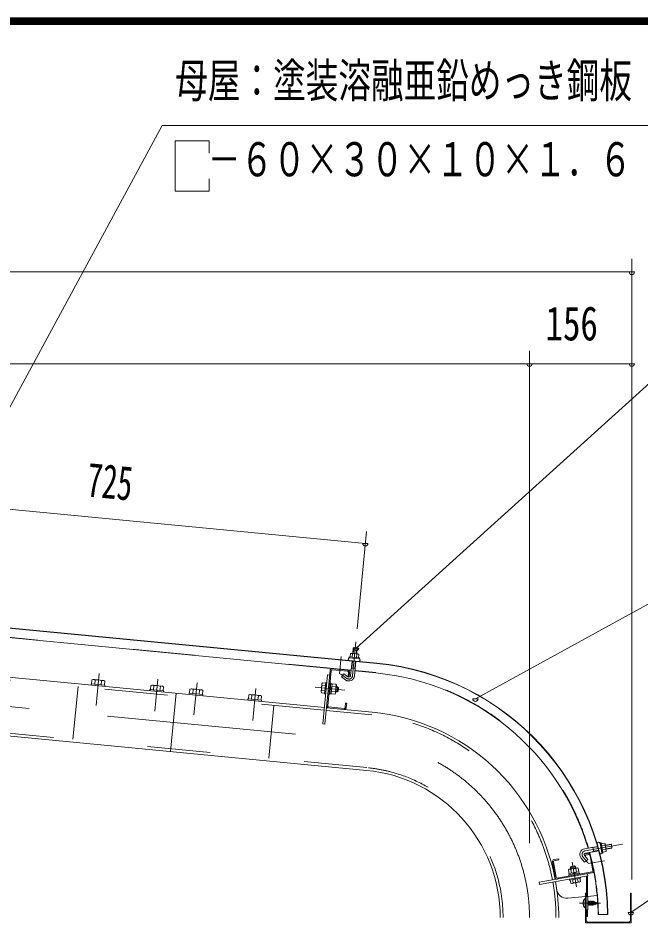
# Model space of a CAD drawing. Units: millimetres, scale not verified. Extents: x -25598 to 25608, y -10130 to 10130.
# Drawn here: x 18947 to 21317, y 6545 to 9970 of the extents above; entities that cross this region are included whole.
import ezdxf
from ezdxf.enums import TextEntityAlignment as Align

# ---------------------------------------------------------------- set-up
doc = ezdxf.new("R2010")
doc.units = ezdxf.units.MM
doc.header["$LTSCALE"] = 60
doc.linetypes.add('USER2', pattern=[10, 4, -6])
doc.linetypes.add('USER3', pattern=[24, 12, -5, 2, -5])
for name, color, linetype, lineweight in [('0-6_2-02BOLD', 7, 'Continuous', 18), ('0-7_2-12HIDDEN', 3, 'USER2', 18), ('0-8_2-22CENTER', 3, 'USER3', 18), ('0-9_2-42THIN', 4, 'Continuous', 18), ('0-A_2-52DIM', 3, 'Continuous', 18), ('0-C_F-F1PAPER', 5, 'Continuous', 18)]:
    doc.layers.add(name, color=color, linetype=linetype, lineweight=lineweight)
doc.styles.add('ＭＳ ゴシック', font='')
doc.styles.get('ＭＳ ゴシック').set_extended_font_data('MS Gothic')

msp = doc.modelspace()

# ---------------------------------------------------------------- linework, layer by layer
at = {"layer": '0-6_2-02BOLD'}
for p, q in [((20314.69, 7511.79), (16391.08, 7889.59)), ((16432.52, 7884.35), (20314.57, 7510.55)), ((20216.53, 7483.56), (18427.31, 7655.85)), ((20220.85, 7534.89), (20222.08, 7547.63)), ((20238.24, 7546.08), (20237.01, 7533.33)), ((20239.86, 7569.32), (20237.75, 7547.39)), ((18318.37, 7515.64), (20114.56, 7342.69)), ((20220, 7519.65), (20214.72, 7464.74)), ((20229.65, 7463.31), (20234.94, 7518.21)), ((20127.27, 7349.5), (20140.11, 7482.89)), ((20144.48, 7486.48), (20203.2, 7480.83)), ((20217.42, 7492.81), (20232.35, 7491.37)), ((20231.46, 7482.13), (20311.09, 7474.46)), ((19241.25, 7447.11), (19239.79, 7431.94)), ((19264.22, 7429.59), (19265.68, 7444.76)), ((20126.54, 7467.11), (20134.5, 7466.35)), ((20139.44, 7434.1), (20144.41, 7433.62)), ((20158.79, 7431.5), (20144.34, 7432.89)), ((19465.24, 7425.55), (19463.78, 7410.38)), ((19488.2, 7408.02), (19489.67, 7423.19)), ((19614.55, 7411.17), (19613.09, 7396)), ((19637.52, 7393.65), (19638.98, 7408.82)), ((20116.76, 7407.27), (20104.81, 7408.42)), ((20106.61, 7427.09), (20118.56, 7425.94)), ((20137.09, 7409.71), (20142.54, 7414.21)), ((20137.57, 7414.69), (20143.03, 7419.18)), ((20156.09, 7403.48), (20141.65, 7404.87)), ((20143.45, 7423.54), (20157.89, 7422.16)), ((20160.23, 7428.33), (20157.21, 7396.97)), ((20160.23, 7428.33), (20158.79, 7431.5)), ((19550.17, 7397.04), (19528.82, 7175.31)), ((19823.14, 7375.78), (19822.66, 7370.8)), ((19837.05, 7374.44), (19838.51, 7389.61)), ((19862.94, 7387.25), (19861.48, 7372.08)), ((19873.69, 7370.91), (19875.15, 7386.08)), ((20135.53, 7393.53), (20131.55, 7393.91)), ((20122.52, 7341.92), (20296.72, 7325.15)), ((20189.6, 7339.48), (20130.87, 7345.14)), ((21183.95, 6818.32), (21171.34, 6816.09)), ((21122.67, 6782.52), (21105.93, 6779.57)), ((21155.39, 6813.61), (21106.6, 6805.01)), ((21109.53, 6788.39), (21159.98, 6797.28)), ((21141, 6793.94), (21138.07, 6810.56)), ((21174.16, 6800.11), (21186.77, 6802.33)), ((20983.52, 6753.92), (20993.76, 6695.82)), ((20997.71, 6696.52), (20987.46, 6754.62)), ((21093.26, 6768.38), (21105.79, 6753.45)), ((21127.36, 6778.88), (21137.55, 6721.17)), ((21134.3, 6716.54), (21002.34, 6693.27)), ((21056.41, 6711.94), (21053.89, 6726.23)), ((21065.64, 6713.57), (21061.59, 6707.78)), ((21070.57, 6714.44), (21066.52, 6708.65)), ((21072.37, 6729.49), (21074.88, 6715.2)), ((21060.75, 6687.32), (21062.84, 6675.5)), ((21081.32, 6678.76), (21079.23, 6690.58)), ((21090.56, 6680.38), (21088.46, 6692.21)), ((21090.92, 6692.64), (21090.22, 6696.58)), ((21113.39, 6622.49), (21113.39, 6700.66)), ((21117.14, 6701.32), (21117.14, 6622.49)), ((21041.91, 6616.17), (21109.14, 6622.22)), ((21117.14, 6622.95), (21153.96, 6626.26)), ((21118.39, 6604.37), (21118.74, 6603.49)), ((21118.39, 6596.94), (21119.65, 6589.99)), ((21119.04, 6591.49), (21118.39, 6591.49)), ((21121.74, 6603.49), (21122.34, 6604.99)), ((21123.55, 6604.99), (21126.25, 6589.99)), ((21126.85, 6591.49), (21129.84, 6591.49)), ((21127.74, 6604.99), (21127.14, 6603.49)), ((21135.24, 6591.49), (21132.54, 6603.49)), ((21133.14, 6604.99), (21134.34, 6604.99)), ((21138.54, 6604.99), (21137.94, 6603.49)), ((21140.34, 6603.01), (21139.74, 6604.87)), ((21148.75, 6599.65), (21145.67, 6600.88)), ((21146.65, 6592.88), (21147.84, 6593.36)), ((21148.44, 6595.21), (21151.43, 6596.41)), ((21151.65, 6598.49), (21154.14, 6597.49)), ((21154.14, 6597.49), (21152.53, 6596.85)), ((21195.14, 6554.8), (21157.64, 6554.8))]:
    msp.add_line(p, q, dxfattribs=at)
for points in [[(16493.81, 7691.33), (16485.63, 7684.58), (16465.71, 7477.79), (16472.46, 7469.6), (20275.36, 7103.42)], [(20222.82, 7548.82), (20224.93, 7570.75), (20226.29, 7571.88), (20238.73, 7570.68), (20239.86, 7569.32), (20224.93, 7570.75)], [(20245.09, 7532.55), (20246.32, 7545.3), (20244.28, 7546.76), (20216.28, 7549.46), (20214, 7548.41), (20212.77, 7535.67)], [(20136.13, 7483.27), (20116.53, 7279.71), (20108.57, 7280.48), (20126.54, 7467.11)], [(20204.37, 7460.04), (20188.51, 7471.35), (20179.8, 7459.14), (20195.67, 7447.82)], [(20206.81, 7476.46), (20205.18, 7459.54), (20209.16, 7459.16), (20210.79, 7476.08)], [(19277.66, 7423.27), (19278.14, 7428.25), (19225.88, 7433.28), (19225.4, 7428.31)], [(19227.58, 7433.12), (19229.04, 7448.29), (19233.15, 7450.17), (19274.21, 7446.21), (19277.89, 7443.58), (19276.43, 7428.42)], [(20119.46, 7435.28), (20107.5, 7436.43), (20105.48, 7433.6), (20102.46, 7402.24), (20103.9, 7399.08), (20115.86, 7397.92)], [(20119.6, 7395.07), (20115.62, 7395.45), (20119.7, 7437.76), (20123.68, 7437.37)], [(20135.53, 7393.53), (20139.6, 7435.84), (20135.62, 7436.22)], [(20144.41, 7433.62), (20140.68, 7394.8), (20135.7, 7395.28)], [(19501.64, 7401.71), (19502.12, 7406.68), (19449.86, 7411.72), (19449.38, 7406.74)], [(19451.57, 7411.56), (19453.03, 7426.72), (19457.14, 7428.6), (19498.2, 7424.64), (19501.88, 7422.02), (19500.42, 7406.85)], [(19600.88, 7397.18), (19602.34, 7412.35), (19606.45, 7414.22), (19647.51, 7410.27), (19651.19, 7407.65), (19649.73, 7392.47)], [(20159.68, 7422.6), (20164.65, 7422.12), (20162.74, 7402.22), (20157.76, 7402.7)], [(20164.65, 7422.12), (20168.03, 7418.03), (20166.83, 7405.59), (20162.74, 7402.22)], [(19650.95, 7387.33), (19651.43, 7392.31), (19599.17, 7397.34), (19598.69, 7392.36)], [(19823.14, 7375.78), (19875.4, 7370.74), (19874.92, 7365.76)], [(19875.15, 7386.08), (19871.48, 7388.7), (19830.41, 7392.65), (19826.3, 7390.78), (19824.84, 7375.61)], [(20157.21, 7396.97), (20155.19, 7394.14), (20140.75, 7395.53)], [(20197.95, 7342.7), (20199.57, 7359.62), (20195.59, 7360), (20193.96, 7343.08)], [(21169.93, 6824.09), (21182.54, 6826.32), (21184.15, 6824.39), (21189.04, 6796.7), (21188.18, 6794.34), (21175.57, 6792.11)], [(21187.9, 6803.16), (21209.6, 6806.99), (21206.99, 6821.76), (21185.3, 6817.93)], [(21209.6, 6806.99), (21210.61, 6808.44), (21208.44, 6820.75), (21206.99, 6821.76)], [(21105.93, 6779.57), (21105.23, 6783.51), (21121.98, 6786.46)], [(20990.7, 6759.25), (21007.44, 6762.2), (21006.75, 6766.14), (20990.01, 6763.19)], [(21105.79, 6753.45), (21118.72, 6764.3), (21106.19, 6779.23)], [(21084.13, 6716.84), (21081.61, 6731.12), (21078.34, 6732.32), (21047.31, 6726.84), (21044.65, 6724.61), (21047.17, 6710.32)], [(21047.31, 6705.26), (21046.45, 6710.19), (21084.85, 6716.96), (21085.72, 6712.04)], [(21052.11, 6732.76), (21055.15, 6737.11), (21067.46, 6739.28), (21071.81, 6736.24)], [(21052.98, 6727.84), (21052.11, 6732.76), (21071.81, 6736.24), (21072.67, 6731.31)], [(21117.14, 6709.45), (21118.54, 6701.57), (20934.05, 6669.04), (20932.67, 6676.92), (21135, 6712.6)], [(21088.14, 6708.4), (21087.45, 6712.34), (21045.59, 6704.96), (21046.28, 6701.02)], [(21090.92, 6692.64), (21049.06, 6685.26), (21048.37, 6689.2)], [(21051.51, 6685.69), (21053.6, 6673.87), (21056.87, 6672.68), (21087.88, 6678.15), (21090.56, 6680.38)], [(21109.14, 6579.79), (21108.1, 6579.79), (21108.1, 6615.19), (21109.14, 6615.19)], [(21112.14, 6622.49), (21118.39, 6622.49), (21118.39, 6572.49), (21112.14, 6572.49)], [(21118.39, 6603.6), (21120.85, 6589.99), (21121.45, 6591.49)], [(21120.85, 6589.99), (21119.65, 6589.99), (21119.04, 6591.49), (21118.39, 6594.39)], [(21130.44, 6589.99), (21129.84, 6591.49), (21127.14, 6603.49), (21124.15, 6603.49), (21123.55, 6604.99), (21122.34, 6604.99), (21125.04, 6589.99), (21124.44, 6591.49), (21121.45, 6591.49), (21118.74, 6603.49), (21121.74, 6603.49), (21124.44, 6591.49)], [(21125.04, 6589.99), (21126.25, 6589.99), (21126.85, 6591.49), (21124.15, 6603.49)], [(21143.04, 6593.05), (21142.44, 6591.2), (21141.24, 6590.72), (21140.64, 6592.09), (21139.14, 6591.49), (21137.64, 6591.49), (21137.04, 6589.99), (21135.84, 6589.99), (21135.24, 6591.49), (21132.25, 6591.49), (21131.64, 6589.99), (21130.44, 6589.99), (21127.74, 6604.99), (21128.95, 6604.99), (21131.64, 6589.99)], [(21132.25, 6591.49), (21129.55, 6603.49), (21128.95, 6604.99)], [(21129.55, 6603.49), (21132.54, 6603.49), (21133.14, 6604.99), (21135.84, 6589.99)], [(21137.04, 6589.99), (21134.34, 6604.99), (21134.94, 6603.49), (21137.64, 6591.49)], [(21134.94, 6603.49), (21137.94, 6603.49), (21140.64, 6592.09)], [(21141.24, 6590.72), (21138.54, 6604.99), (21139.74, 6604.87), (21142.44, 6591.2)], [(21143.34, 6601.81), (21140.34, 6603.01), (21143.04, 6593.05), (21146.05, 6594.25)], [(21145.74, 6600.85), (21148.44, 6595.21), (21147.84, 6593.36), (21145.14, 6602.71), (21143.94, 6603.19), (21143.34, 6601.81), (21146.05, 6594.25), (21146.65, 6592.88), (21143.94, 6603.19)], [(21151.45, 6596.41), (21148.75, 6599.65), (21149.35, 6601.03), (21150.55, 6600.55), (21153.25, 6595.52), (21152.05, 6595.04), (21149.35, 6601.03)], [(21113.39, 6572.49), (21113.39, 6546.95), (21117.14, 6546.95), (21117.14, 6572.49)]]:
    msp.add_lwpolyline(points, dxfattribs=at)
for points in [[(20248.45, 7528.21), (20208.64, 7532.05), (20209.02, 7536.03), (20248.84, 7532.19)], [(21176.22, 6788.41), (21172.28, 6787.71), (21165.34, 6827.1), (21169.28, 6827.8)], [(21112.14, 6634.99), (21112.14, 6530.5), (21117.14, 6525.49), (21276.15, 6525.49), (21281.15, 6530.5), (21281.15, 6634.99), (21284.14, 6634.99), (21284.14, 6522.5), (21109.14, 6522.5), (21109.14, 6634.99)]]:
    msp.add_lwpolyline(points, close=True, dxfattribs=at)
for centre, radius, start, end in [((20217.47, 7542.12), 7.19, 50.11574, 110.11574), ((20227.7, 7521.36), 26.87, 66.91203, 102.08795), ((20241.71, 7539.78), 7.19, 58.88425, 118.88425), ((20210.65, 7526.83), 5, 84.4998, 264.4998), ((20245.49, 7523.47), 5, 264.50061, 84.50061), ((20221.35, 6542.4), 972.62, 0.73094, 84.50003), ((20221.35, 6542.4), 973.88, 0.73001, 84.5), ((20144.1, 7482.5), 8, 84.4973, 174.4973), ((20144.1, 7482.5), 4, 84.4973, 174.4973), ((20202.83, 7476.84), 4, 354.5092, 84.50122), ((20202.83, 7476.84), 8, 354.50143, 84.50122), ((20221.35, 6542.4), 936.38, 16.43245, 84.5), ((19234.46, 7440.53), 9.46, 44.06885, 84.5), ((19250.38, 7413.89), 34.45, 63.6357, 105.3643), ((19271.09, 7437), 9.46, 84.5, 124.92831), ((20208.18, 7465.37), 21.56, 234.5, 354.5), ((20208.18, 7465.37), 6.57, 234.5, 354.5), ((19458.45, 7418.97), 9.46, 44.06885, 84.5), ((19474.37, 7392.33), 34.45, 63.6357, 105.3643), ((19495.08, 7415.44), 9.46, 84.5, 124.92831), ((19607.76, 7404.59), 9.46, 44.06885, 84.5), ((19623.68, 7377.95), 34.45, 63.6357, 105.3643), ((19644.39, 7401.06), 9.46, 84.5, 124.92831), ((20109.78, 7403.22), 7.19, 133.77223, 174.49905), ((20130, 7415.42), 26.15, 153.47365, 195.52446), ((20112.48, 7431.24), 7.19, 174.49905, 215.22588), ((20132.69, 7415.16), 26.15, 333.47365, 15.52446), ((20150.22, 7399.33), 7.19, 354.49905, 35.22588), ((20152.91, 7427.35), 7.19, 313.77223, 354.49905), ((19831.72, 7383.03), 9.46, 44.06885, 84.5), ((19847.64, 7356.39), 34.45, 63.6357, 105.3643), ((19868.36, 7379.5), 9.46, 84.5, 124.92831), ((20131.25, 7349.12), 8, 174.4973, 264.48845), ((20131.25, 7349.12), 4, 174.4973, 264.48845), ((20189.98, 7343.46), 8, 264.49953, 354.50208), ((20189.98, 7343.46), 4, 264.49953, 354.5092), ((20221.35, 6542.4), 786.38, 10.65315, 84.50005), ((20221.35, 6542.4), 563.62, 0, 84.50003), ((21159.91, 6823.6), 5.95, 10.01471, 190.01471), ((21177.4, 6821.29), 7.19, 335.62325, 35.62325), ((21160.13, 6805.87), 26.87, 352.41954, 27.59546), ((21110.5, 6782.85), 22.5, 99.99847, 220.00092), ((21110.5, 6782.85), 5.62, 100.00249, 220.00249), ((21123.37, 6778.58), 8, 75.34628, 100.00198), ((21123.37, 6778.58), 4, 14.67992, 100.00677), ((20221.35, 6542.4), 936.38, 0.75925, 15.39432), ((21167.7, 6789.44), 4.21, 190.00774, 10.00774), ((21181.64, 6797.3), 7.19, 344.39175, 44.39175), ((20991.39, 6755.31), 8, 100.00313, 190.00211), ((20991.39, 6755.31), 4, 100.00652, 190.00652), ((21050.21, 6720.05), 7.19, 59.27591, 100.00273), ((21067.37, 6703.83), 26.15, 78.97455, 121.02536), ((21077.93, 6724.94), 7.19, 100.00273, 140.72955), ((21133.61, 6720.48), 4, 280.00652, 10.00652), ((21133.61, 6720.48), 8, 280.00217, 340.37393), ((21001.65, 6697.21), 8, 190.01096, 280.00211), ((20221.35, 6542.4), 786.38, 0, 10.0701), ((20221.36, 6542.3), 786.38, 7.7531, 10.07008), ((21001.65, 6697.21), 4, 190.01537, 280.00652), ((21037.7, 6653.45), 37.5, 187.75275, 276.44838), ((21057.27, 6680.05), 7.19, 280.00273, 320.72955), ((21067.83, 6701.16), 26.15, 258.97455, 301.02536), ((21084.99, 6684.94), 7.19, 239.27591, 280.00273), ((21122.95, 6597.49), 23.1, 129.98303, 230.0168), ((21111.39, 6597.49), 11.55, 137.75334, 222.24648)]:
    msp.add_arc(centre, radius, start, end, dxfattribs=at)
at = {"layer": '0-7_2-12HIDDEN'}
for p, q in [((20216.65, 7484.81), (18427.43, 7657.09)), ((20113.55, 7332.24), (18317.36, 7505.19)), ((20276.37, 7113.88), (16485.91, 7478.85)), ((20231.58, 7483.37), (20311.21, 7475.7)), ((19156.55, 7221.7), (19175.89, 7422.52)), ((19922.44, 7350.64), (19903.1, 7149.82)), ((20295.71, 7314.7), (20121.51, 7331.47))]:
    msp.add_line(p, q, dxfattribs=at)
for radius, start, end in [(937.62, 16.42381, 84.5), (775.88, 10.662, 84.50003), (574.12, 0, 84.50003), (937.62, 0.75822, 15.3871), (775.88, 0, 10.07104)]:
    msp.add_arc((20221.35, 6542.4), radius, start, end, dxfattribs=at)
at = {"layer": '0-8_2-22CENTER'}
for p, q in [((16420.92, 7586.45), (20286.04, 7214.29)), ((20234.59, 7592.83), (20222.18, 7464.02)), ((20179.02, 7537.4), (20172.64, 7471.21)), ((19256.08, 7473.07), (19244.34, 7351.13)), ((20176.11, 7470.98), (20200.02, 7453.93)), ((19480.07, 7451.51), (19468.32, 7329.57)), ((19617.63, 7315.19), (19629.38, 7437.13)), ((19853.34, 7415.56), (19841.6, 7293.63)), ((20192.31, 7409.41), (20079.08, 7420.32)), ((21108.06, 6796.7), (21250.14, 6821.75)), ((21075.09, 6660), (21058.67, 6753.15)), ((21099.73, 6773.81), (21118.61, 6751.31)), ((21120.23, 6748.07), (21182.53, 6759.06)), ((21166.84, 6597.49), (21086.91, 6597.49)), ((21195.86, 1249.49), (21195.86, 6554.8))]:
    msp.add_line(p, q, dxfattribs=at)
for centre, radius, start, end in [((20208.18, 7465.37), 14.06, 234.5, 354.5), ((20221.35, 6542.4), 675, 0, 84.50003), ((21110.5, 6782.85), 14.06, 100.00238, 219.99998)]:
    msp.add_arc(centre, radius, start, end, dxfattribs=at)
at = {"layer": '0-9_2-42THIN'}
for p, q in [((20226.29, 7571.88), (20224.06, 7548.71)), ((20236.5, 7547.51), (20238.73, 7570.68)), ((20218.67, 7492.69), (20221.25, 7519.53)), ((20233.69, 7518.33), (20231.11, 7491.49)), ((20216.97, 7488.17), (20218.67, 7492.69)), ((20231.11, 7491.49), (20231.9, 7486.73)), ((20158.01, 7405.19), (20165.47, 7404.47)), ((20166.9, 7419.39), (20159.44, 7420.12)), ((21185.51, 6816.7), (21208.44, 6820.75)), ((21138.34, 6809.06), (21132.48, 6809.57)), ((21155.82, 6812.14), (21138.34, 6809.06)), ((21210.61, 6808.43), (21187.68, 6804.39)), ((21054.14, 6735.66), (21055.44, 6728.27)), ((21070.21, 6730.88), (21068.91, 6738.26))]:
    msp.add_line(p, q, dxfattribs=at)
msp.add_lwpolyline([(21135.41, 6792.95), (21140.74, 6795.44), (21159.58, 6798.76)], dxfattribs=at)
at = {"layer": '0-A_2-52DIM'}
for p, q in [((19496.34, 9559.89), (18392.47, 7526.33)), ((21646.35, 9559.89), (19496.34, 9559.89)), ((21286.34, 6687.4), (21286.34, 9052.43)), ((21286.34, 9002.43), (16286.35, 9002.43)), ((21296.34, 9002.43), (21276.34, 9002.43)), ((20896.35, 8702.43), (20896.35, 6825.94)), ((16286.35, 8652.43), (21286.34, 8652.43)), ((20906.35, 8652.43), (20886.35, 8652.43)), ((21296.34, 8652.43), (21276.34, 8652.43)), ((16336.43, 8347.05), (20270.73, 7968.22)), ((20690.05, 7376.11), (21946.34, 8064.89)), ((20275.07, 8013.27), (20239.38, 7642.6)), ((20280.73, 7968.21), (20260.73, 7968.21)), ((20245.28, 7569.52), (20225.28, 7569.52)), ((20700.05, 7376.11), (20680.05, 7376.11)), ((21292.41, 6562.5), (21272.41, 6562.5))]:
    msp.add_line(p, q, dxfattribs=at)
for points in [[(19546.34, 9501.33), (19675.13, 9501.33), (19675.13, 9454.52)], [(19675.13, 9356.72), (19675.13, 9309.89), (19546.34, 9309.89), (19546.34, 9501.33)], [(23946.34, 9114.89), (21946.34, 9114.89), (20235.28, 7569.51)], [(21282.41, 6562.5), (21946.34, 7014.9), (23646.35, 7014.9)]]:
    msp.add_lwpolyline(points, dxfattribs=at)
for centre in [(21286.34, 9002.43), (20896.35, 8652.43), (21286.34, 8652.43), (20270.73, 7968.21), (20235.28, 7569.52), (20690.05, 7376.11), (21282.41, 6562.5)]:
    msp.add_arc(centre, 10, 180, 0, dxfattribs=at)
at = {"layer": '0-C_F-F1PAPER'}
for points in [[(25607.76, -10130.04), (-3092.24, -10130.04), (-3092.24, 9969.96), (25607.76, 9969.96)], [(25605.25, -10127.54), (-3089.74, -10127.54), (-3089.74, 9967.46), (25605.25, 9967.46)], [(25602.76, -10125.04), (-3087.24, -10125.04), (-3087.24, 9964.96), (25602.76, 9964.96)], [(25600.26, -10122.54), (25600.26, 9962.46), (-3084.74, 9962.46), (-3084.74, -10122.54)], [(25597.76, -10120.04), (-3082.24, -10120.04), (-3082.24, 9959.96), (25597.76, 9959.96)], [(25595.26, -10117.54), (25595.26, 9957.46), (-3079.74, 9957.46), (-3079.74, -10117.54)], [(25592.75, -10115.04), (-3077.24, -10115.04), (-3077.24, 9954.96), (25592.75, 9954.96)], [(25590.26, -10112.54), (25590.26, 9952.46), (-3074.74, 9952.46), (-3074.74, -10112.54)], [(25587.75, -10110.04), (25587.75, 9949.96), (-3072.24, 9949.96), (-3072.24, -10110.04)], [(25585.26, -10107.54), (25585.26, 9947.46), (-3069.74, 9947.46), (-3069.74, -10107.54)], [(25582.76, -10105.04), (-3067.24, -10105.04), (-3067.24, 9944.96), (25582.76, 9944.96)]]:
    msp.add_lwpolyline(points, close=True, dxfattribs=at)

# ---------------------------------------------------------------- texts
at = {"layer": '0-A_2-52DIM', "color": 7, "style": 'ＭＳ ゴシック'}
for s, width, p in [('母屋：塗装溶融亜鉛めっき鋼板', 0.7, (19546.34, 9627.66)), ('\u3000－６０×３０×１０×１．６', 0.7, (19546.34, 9327.66)), ('156', 0.75, (20957.45, 8702.43))]:
    msp.add_text(s, height=130.2, dxfattribs=dict(at, width=width)).set_placement(p, align=Align.BOTTOM_LEFT)
at = {"layer": '0-A_2-52DIM', "color": 7, "style": 'ＭＳ ゴシック', "width": 0.65}
msp.add_text('725', height=130.2, rotation=354.501, dxfattribs=at).set_placement((19201.41, 8108.85), align=Align.BOTTOM_LEFT)

doc.saveas('drawing.dxf')
